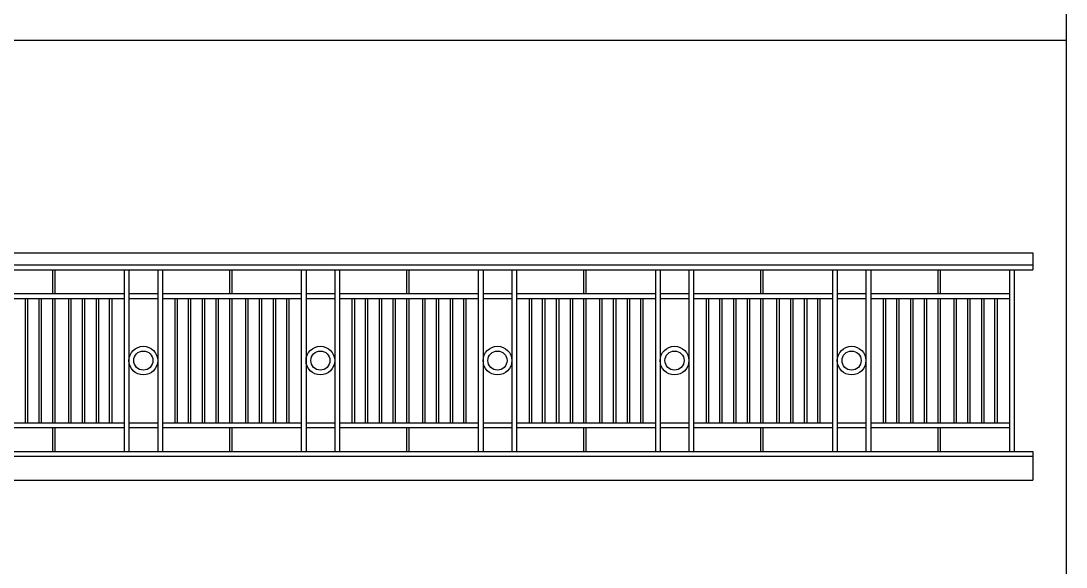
# Model space of a CAD drawing. Header units: millimetres. Extents: x 0 to 42000, y 0 to 29700.
# Drawn here: x 24965 to 29333, y 12249 to 14532 of the extents above; entities that cross this region are included whole.
import ezdxf

# ---------------------------------------------------------------- set-up
doc = ezdxf.new("R2010")
doc.units = ezdxf.units.MM
doc.header["$LTSCALE"] = 100
doc.header["$MEASUREMENT"] = 0
doc.layers.add('CO-MECH', color=1, linetype='Continuous')
doc.layers.add('TB-FORM', color=7, linetype='Continuous')

# ---------------------------------------------------------------- blocks, each defined once
blk = doc.blocks.new('M-105')
at = {"layer": 'CO-MECH'}
for p, q in [((0, 950), (6856.4, 950)), ((6856.4, 950), (6856.4, 880)), ((0, 900), (6856.4, 900)), ((0, 880), (6856.4, 880)), ((2758.6, 880), (2758.6, 780)), ((2768.6, 880), (2768.6, 780)), ((3058.8, 880), (3058.8, 120)), ((3078.8, 880), (3078.8, 120)), ((3198.8, 880), (3198.8, 120)), ((3218.8, 880), (3218.8, 120)), ((3498.6, 880), (3498.6, 780)), ((3508.6, 880), (3508.6, 780)), ((3798.8, 880), (3798.8, 120)), ((3818.8, 880), (3818.8, 120)), ((3938.8, 880), (3938.8, 120)), ((3958.8, 880), (3958.8, 120)), ((4238.6, 880), (4238.6, 780)), ((4248.6, 880), (4248.6, 780)), ((4538.8, 880), (4538.8, 120)), ((4558.8, 880), (4558.8, 120)), ((4678.8, 880), (4678.8, 120)), ((4698.8, 880), (4698.8, 120)), ((4978.6, 880), (4978.6, 780)), ((4988.6, 880), (4988.6, 780)), ((5278.8, 880), (5278.8, 120)), ((5298.8, 880), (5298.8, 120)), ((5418.8, 880), (5418.8, 120)), ((5438.8, 880), (5438.8, 120)), ((5718.6, 880), (5718.6, 780)), ((5728.6, 880), (5728.6, 780)), ((6018.8, 880), (6018.8, 120)), ((6038.8, 880), (6038.8, 120)), ((6158.8, 880), (6158.8, 120)), ((6178.8, 880), (6178.8, 120)), ((6458.6, 880), (6458.6, 780)), ((6468.6, 880), (6468.6, 780)), ((6758.8, 880), (6758.8, 120)), ((6778.8, 880), (6778.8, 120)), ((2478.8, 780), (3058.8, 780)), ((2478.8, 760), (3058.8, 760)), ((2644.7, 760), (2644.7, 240)), ((2654.7, 760), (2654.7, 240)), ((2702, 760), (2702, 240)), ((2712, 760), (2712, 240)), ((2758.6, 760), (2758.6, 240)), ((2768.6, 760), (2768.6, 240)), ((2825.6, 760), (2825.6, 240)), ((2835.6, 760), (2835.6, 240)), ((2882.9, 760), (2882.9, 240)), ((2892.9, 760), (2892.9, 240)), ((2941.3, 760), (2941.3, 240)), ((2951.3, 760), (2951.3, 240)), ((2996.7, 760), (2996.7, 240)), ((3006.7, 760), (3006.7, 240)), ((3078.8, 780), (3198.8, 780)), ((3078.8, 760), (3198.8, 760)), ((3218.8, 780), (3798.8, 780)), ((3218.8, 760), (3798.8, 760)), ((3270.9, 760), (3270.9, 240)), ((3280.9, 760), (3280.9, 240)), ((3326.3, 760), (3326.3, 240)), ((3336.3, 760), (3336.3, 240)), ((3384.7, 760), (3384.7, 240)), ((3394.7, 760), (3394.7, 240)), ((3442, 760), (3442, 240)), ((3452, 760), (3452, 240)), ((3498.6, 760), (3498.6, 240)), ((3508.6, 760), (3508.6, 240)), ((3565.6, 760), (3565.6, 240)), ((3575.6, 760), (3575.6, 240)), ((3622.9, 760), (3622.9, 240)), ((3632.9, 760), (3632.9, 240)), ((3681.3, 760), (3681.3, 240)), ((3691.3, 760), (3691.3, 240)), ((3736.7, 760), (3736.7, 240)), ((3746.7, 760), (3746.7, 240)), ((3818.8, 780), (3938.8, 780)), ((3818.8, 760), (3938.8, 760)), ((3958.8, 780), (4538.8, 780)), ((3958.8, 760), (4538.8, 760)), ((4010.9, 760), (4010.9, 240)), ((4020.9, 760), (4020.9, 240)), ((4066.3, 760), (4066.3, 240)), ((4076.3, 760), (4076.3, 240)), ((4124.7, 760), (4124.7, 240)), ((4134.7, 760), (4134.7, 240)), ((4182, 760), (4182, 240)), ((4192, 760), (4192, 240)), ((4238.6, 760), (4238.6, 240)), ((4248.6, 760), (4248.6, 240)), ((4305.6, 760), (4305.6, 240)), ((4315.6, 760), (4315.6, 240)), ((4362.9, 760), (4362.9, 240)), ((4372.9, 760), (4372.9, 240)), ((4421.3, 760), (4421.3, 240)), ((4431.3, 760), (4431.3, 240)), ((4476.7, 760), (4476.7, 240)), ((4486.7, 760), (4486.7, 240)), ((4558.8, 780), (4678.8, 780)), ((4558.8, 760), (4678.8, 760)), ((4698.8, 780), (5278.8, 780)), ((4698.8, 760), (5278.8, 760)), ((4750.9, 760), (4750.9, 240)), ((4760.9, 760), (4760.9, 240)), ((4806.3, 760), (4806.3, 240)), ((4816.3, 760), (4816.3, 240)), ((4864.7, 760), (4864.7, 240)), ((4874.7, 760), (4874.7, 240)), ((4922, 760), (4922, 240)), ((4932, 760), (4932, 240)), ((4978.6, 760), (4978.6, 240)), ((4988.6, 760), (4988.6, 240)), ((5045.6, 760), (5045.6, 240)), ((5055.6, 760), (5055.6, 240)), ((5102.9, 760), (5102.9, 240)), ((5112.9, 760), (5112.9, 240)), ((5161.3, 760), (5161.3, 240)), ((5171.3, 760), (5171.3, 240)), ((5216.7, 760), (5216.7, 240)), ((5226.7, 760), (5226.7, 240)), ((5298.8, 780), (5418.8, 780)), ((5298.8, 760), (5418.8, 760)), ((5438.8, 780), (6018.8, 780)), ((5438.8, 760), (6018.8, 760)), ((5490.9, 760), (5490.9, 240)), ((5500.9, 760), (5500.9, 240)), ((5546.3, 760), (5546.3, 240)), ((5556.3, 760), (5556.3, 240)), ((5604.7, 760), (5604.7, 240)), ((5614.7, 760), (5614.7, 240)), ((5662, 760), (5662, 240)), ((5672, 760), (5672, 240)), ((5718.6, 760), (5718.6, 240)), ((5728.6, 760), (5728.6, 240)), ((5785.6, 760), (5785.6, 240)), ((5795.6, 760), (5795.6, 240)), ((5842.9, 760), (5842.9, 240)), ((5852.9, 760), (5852.9, 240)), ((5901.3, 760), (5901.3, 240)), ((5911.3, 760), (5911.3, 240)), ((5956.7, 760), (5956.7, 240)), ((5966.7, 760), (5966.7, 240)), ((6038.8, 780), (6158.8, 780)), ((6038.8, 760), (6158.8, 760)), ((6178.8, 780), (6758.8, 780)), ((6178.8, 760), (6758.8, 760)), ((6230.9, 760), (6230.9, 240)), ((6240.9, 760), (6240.9, 240)), ((6286.3, 760), (6286.3, 240)), ((6296.3, 760), (6296.3, 240)), ((6344.7, 760), (6344.7, 240)), ((6354.7, 760), (6354.7, 240)), ((6402, 760), (6402, 240)), ((6412, 760), (6412, 240)), ((6458.6, 760), (6458.6, 240)), ((6468.6, 760), (6468.6, 240)), ((6525.6, 760), (6525.6, 240)), ((6535.6, 760), (6535.6, 240)), ((6582.9, 760), (6582.9, 240)), ((6592.9, 760), (6592.9, 240)), ((6641.3, 760), (6641.3, 240)), ((6651.3, 760), (6651.3, 240)), ((6696.7, 760), (6696.7, 240)), ((6706.7, 760), (6706.7, 240)), ((2478.8, 240), (3058.8, 240)), ((2478.8, 220), (3058.8, 220)), ((2758.6, 220), (2758.6, 120)), ((2768.6, 220), (2768.6, 120)), ((3078.8, 240), (3198.8, 240)), ((3078.8, 220), (3198.8, 220)), ((3218.8, 240), (3798.8, 240)), ((3218.8, 220), (3798.8, 220)), ((3498.6, 220), (3498.6, 120)), ((3508.6, 220), (3508.6, 120)), ((3818.8, 240), (3938.8, 240)), ((3818.8, 220), (3938.8, 220)), ((3958.8, 240), (4538.8, 240)), ((3958.8, 220), (4538.8, 220)), ((4238.6, 220), (4238.6, 120)), ((4248.6, 220), (4248.6, 120)), ((4558.8, 240), (4678.8, 240)), ((4558.8, 220), (4678.8, 220)), ((4698.8, 240), (5278.8, 240)), ((4698.8, 220), (5278.8, 220)), ((4978.6, 220), (4978.6, 120)), ((4988.6, 220), (4988.6, 120)), ((5298.8, 240), (5418.8, 240)), ((5298.8, 220), (5418.8, 220)), ((5438.8, 240), (6018.8, 240)), ((5438.8, 220), (6018.8, 220)), ((5718.6, 220), (5718.6, 120)), ((5728.6, 220), (5728.6, 120)), ((6038.8, 240), (6158.8, 240)), ((6038.8, 220), (6158.8, 220)), ((6178.8, 240), (6758.8, 240)), ((6178.8, 220), (6758.8, 220)), ((6458.6, 220), (6458.6, 120)), ((6468.6, 220), (6468.6, 120)), ((0, 120), (6856.4, 120)), ((0, 100), (6856.4, 100)), ((6856.4, 120), (6856.4, 0)), ((0, 0), (6856.4, 0))]:
    blk.add_line(p, q, dxfattribs=at)
for centre, radius in [((3138.8, 500), 60), ((3138.8, 500), 40), ((3878.8, 500), 60), ((3878.8, 500), 40), ((4618.8, 500), 60), ((4618.8, 500), 40), ((5358.8, 500), 60), ((5358.8, 500), 40), ((6098.8, 500), 60), ((6098.8, 500), 40)]:
    blk.add_circle(centre, radius, dxfattribs=at)

msp = doc.modelspace()

# ---------------------------------------------------------------- linework, layer by layer
at = {"layer": 'TB-FORM'}
msp.add_line((29333.3, 28050), (29333.3, 850), dxfattribs=at)
at = {"layer": 'TB-FORM', "color": 251}
msp.add_line((29333.3, 14450), (22000, 14450), dxfattribs=at)

# ---------------------------------------------------------------- block references
at = {"layer": 'CO-MECH'}
msp.add_blockref('M-105', (22338, 12611.7), dxfattribs=at)

doc.saveas('drawing.dxf')
